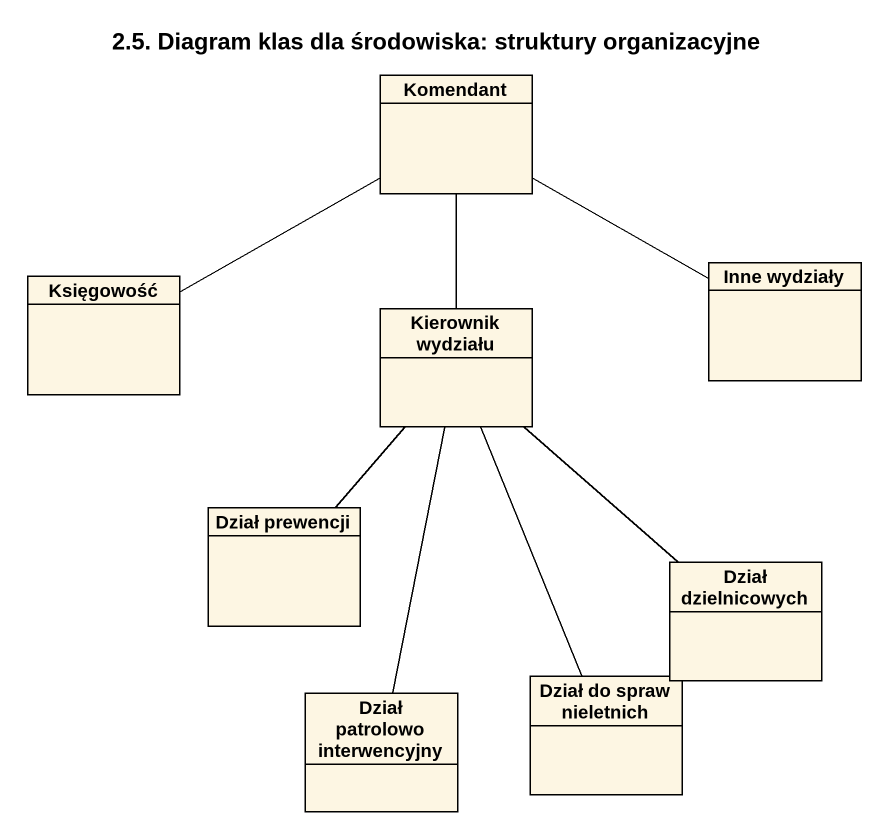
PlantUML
@startuml
title 2.5. Diagram klas dla środowiska: struktury organizacyjne
hide circle
hide empty members
class Komendant
class Księgowość
class "Kierownik wydziału" as Kierownik_wydziału
class "Inne wydziały" as Inne_wydziały
class "Dział prewencji" as Dział_prewencji
class "Dział dzielnicowych" as Dział_dzielnicowych
class "Dział patrolowo interwencyjny" as Dział_patrolowo
class "Dział do spraw nieletnich" as Dział_do_spraw_nieletnich
Komendant -right- Inne_wydziały
Księgowość -right- Komendant
Kierownik_wydziału -up- Komendant
Dział_prewencji -up- Kierownik_wydziału
Dział_dzielnicowych -up- Kierownik_wydziału
Dział_patrolowo -up- Kierownik_wydziału
Dział_do_spraw_nieletnich -up- Kierownik_wydziału
@enduml
